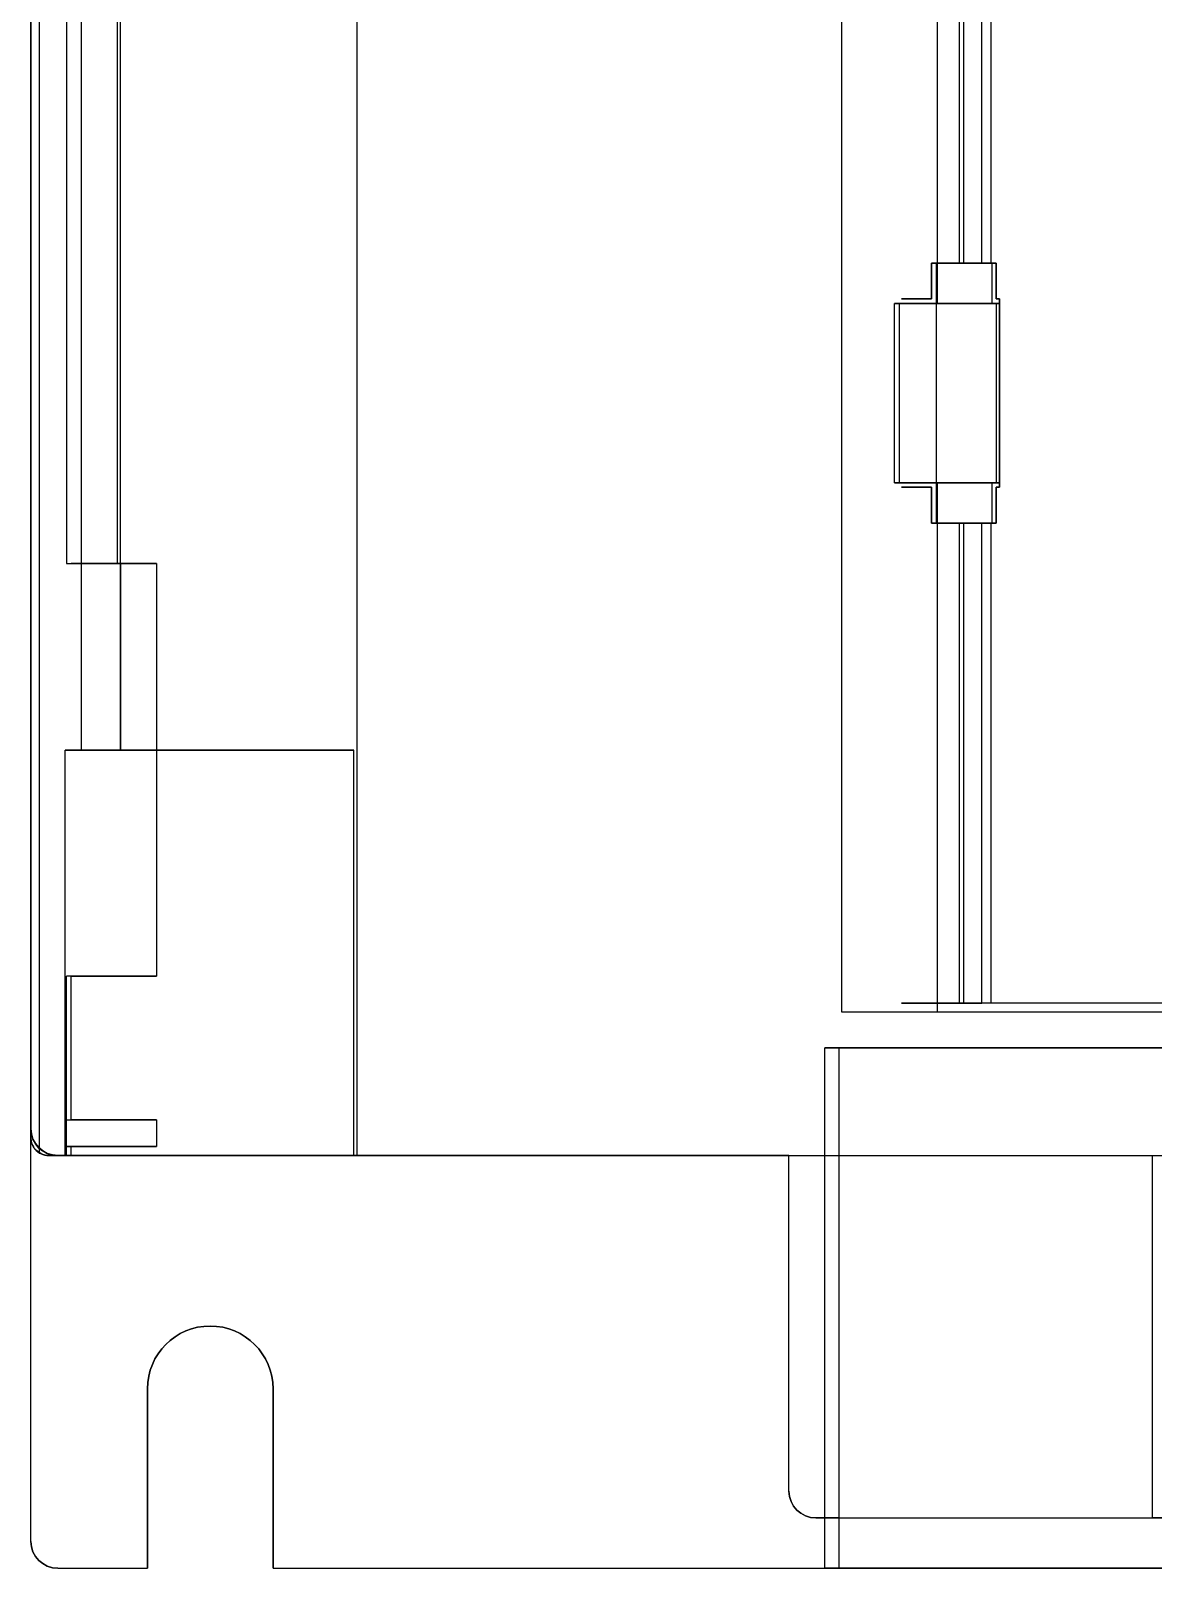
# Model space of a CAD drawing. Header units: inches. Extents: x 0 to 92454, y -34894 to 11.
# Drawn here: x 0 to 2.463, y 0.075 to 3.449 of the extents above; entities that cross this region are included whole.
import ezdxf

# ---------------------------------------------------------------- set-up
doc = ezdxf.new("R2010")
doc.units = ezdxf.units.IN
doc.header["$MEASUREMENT"] = 0

# ---------------------------------------------------------------- blocks, each defined once
blk = doc.blocks.new('2023_07_21_11_46_31_0481')
at = {"color": 7, "extrusion": (0, 0, -1)}
for p, q in [((0.005, 3.4), (0.005, 271.4)), ((0.002, 25.846, 127.54), (0.002, 248.954, 127.54)), ((0, 248.4, 100), (0, 26.4, 100)), ((0.005, 248.395, 100), (0.005, 26.405, 100)), ((2, 134.4, 127.49), (2, 57.9, 127.49)), ((4.83, 57.9, 127.49), (4.83, 134.4, 127.49)), ((2, 57.9, 127.49), (4.83, 57.9, 127.49)), ((1.914, 24.905, 127.54), (1.914, 47.5, 127.54)), ((12, 47.5, 146.738), (18, 47.5, 146.738)), ((45.05, 4.705, 83.5), (45.05, 30.9, 83.5)), ((124.95, 30.9, 83.5), (45.05, 30.9, 83.5)), ((1, 24.905, 127.54), (1.914, 24.905, 127.54)), ((1.5, 24.9, 100), (66.1, 24.9, 100)), ((1.505, 24.905, 100), (66.1, 24.905, 100)), ((18, 24.905, 143.99), (19.72, 24.905, 143.99)), ((6.5, 11.9), (6.5, 1.9)), ((13.5, 1.9), (13.5, 11.9)), ((45.05, 4.705, 83.5), (124.95, 4.705, 83.5)), ((1.505, 1.9), (6.5, 1.9)), ((13.5, 1.9), (156.5, 1.9))]:
    blk.add_line(p, q, dxfattribs=at)
at = {"color": 7, "extrusion": (-1, 0, 0)}
for p, q in [((0.005, 3.4), (0.005, 271.4)), ((0, 248.4, 100), (0, 26.4, 100)), ((0, 26.4, 127.5), (0, 248.4, 127.5)), ((0.005, 248.395, 100), (0.005, 26.405, 100)), ((52, 74.65, 145), (52, 95.15, 145)), ((52, 74.65, 143), (52, 95.15, 143)), ((50.45, 74.65, 149.312), (50.45, 74.65, 147.688)), ((50.45, 74.65, 147.688), (50.45, 72.4, 147.688)), ((50.45, 74.65, 149.312), (50.45, 72.4, 149.312)), ((52, 74.65, 143), (52, 74.65, 145)), ((53.8, 74.65, 151.828), (53.8, 72.65, 151.828)), ((53.8, 74.65, 151.828), (53.8, 74.65, 142)), ((53.8, 72.65, 142), (53.8, 74.65, 142)), ((48.4, 72.4, 149.95), (48.4, 62.4, 149.95)), ((48.4, 72.4, 149.95), (48.4, 72.4, 146.5)), ((48.4, 72.4, 146.5), (48.4, 62.4, 146.5)), ((50.45, 72.4, 149.312), (50.45, 72.4, 147.688)), ((53.8, 72.65, 142), (53.8, 72.65, 151.828)), ((53.982, 72.65, 151.913), (53.982, 62.15, 151.913)), ((53.982, 72.65, 151.913), (53.982, 72.65, 142)), ((53.982, 72.4, 142), (53.982, 72.65, 142)), ((53.982, 72.4, 151.818), (53.982, 72.4, 142)), ((53.982, 62.4, 151.818), (53.982, 72.4, 151.818)), ((48.4, 62.4, 146.5), (48.4, 62.4, 149.95)), ((50.45, 62.4, 149.312), (50.45, 60.15, 149.312)), ((50.45, 62.4, 147.688), (50.45, 62.4, 149.312)), ((50.45, 62.4, 147.688), (50.45, 60.15, 147.688)), ((53.8, 62.15, 151.828), (53.8, 62.15, 142)), ((53.8, 60.15, 142), (53.8, 62.15, 142)), ((53.8, 62.15, 151.828), (53.8, 60.15, 151.828)), ((53.982, 62.4, 142), (53.982, 62.4, 151.818)), ((53.982, 62.15, 142), (53.982, 62.4, 142)), ((53.982, 62.15, 142), (53.982, 62.15, 151.913)), ((50.45, 60.15, 147.688), (50.45, 60.15, 149.312)), ((52, 60.15, 145), (52, 60.15, 143)), ((52, 33.4, 143), (52, 60.15, 143)), ((52, 33.4, 145), (52, 60.15, 145)), ((53.8, 60.15, 142), (53.8, 60.15, 151.828)), ((18, 24.905, 149.99), (18, 47.5, 149.99)), ((18, 47.5, 149.99), (18, 47.5, 146.738)), ((52, 33.4, 145), (52, 33.4, 143)), ((0, 26.4, 100), (0, 26.4, 127.5)), ((0.005, 3.4, 10), (0.005, 26.405, 10)), ((0.005, 26.405, 10), (0.005, 26.405, 100)), ((18, 24.905, 149.99), (18, 24.905, 143.99)), ((42.25, 24.905, 10), (42.25, 24.905, 85.5)), ((42.25, 6.205, 10), (42.25, 24.905, 10)), ((42.25, 6.205, 85.5), (42.25, 24.905, 85.5)), ((62.5, 4.705, 87.4), (62.5, 24.905, 87.4)), ((62.5, 24.905, 85.5), (62.5, 24.905, 87.4)), ((62.5, 4.705, 85.5), (62.5, 24.905, 85.5)), ((13.5, 1.9), (13.5, 11.9)), ((13.5, 11.9, 10), (13.5, 1.9, 10)), ((13.5, 11.9), (13.5, 11.9, 10)), ((42.25, 6.205, 85.5), (42.25, 6.205, 10)), ((62.5, 4.705, 87.4), (62.5, 4.705, 85.5)), ((0.005, 3.4, 10), (0.005, 3.4)), ((13.5, 1.9, 10), (13.5, 1.9))]:
    blk.add_line(p, q, dxfattribs=at)
at = {"color": 7, "extrusion": (-0.999391, 0, 0.034899)}
for p, q in [((0.495, 25.042, 141.663), (0.495, 249.758, 141.663)), ((0.002, 25.846, 127.54), (0.002, 248.954, 127.54)), ((1.914, 47.5, 127.54), (1.913, 47.5, 127.5)), ((19.48, 24.9, 137.123), (18.988, 24.9, 123.018)), ((20, 24.9, 152), (19.48, 24.9, 137.123)), ((20, 24.905, 151.99), (19.72, 24.905, 143.99))]:
    blk.add_line(p, q, dxfattribs=at)
at = {"color": 7}
for p, q in [((0.495, 25.042, 141.663), (0.495, 249.758, 141.663)), ((18.196, 24.9, 115.212), (18.196, 249.9, 115.212)), ((0, 26.4, 127.5), (0, 248.4, 127.5)), ((45.2, 32.9, 152), (45.2, 241.9, 152)), ((2.824, 47.5, 141.669), (2.824, 227.3, 141.669)), ((2.824, 47.5, 141.669), (2.824, 227.3, 141.669)), ((5, 47.5, 139.473), (5, 227.3, 139.473)), ((50.533, 72.4, 142), (50.533, 97.4, 142)), ((51.739, 95.15, 151.7), (51.739, 74.65, 151.7)), ((51.739, 95.15, 151.7), (51.739, 74.65, 151.7)), ((51.746, 74.65, 151.7), (51.746, 95.15, 151.7)), ((51.746, 74.65, 151.7), (51.746, 95.15, 151.7)), ((52, 74.65, 145), (52, 95.15, 145)), ((53, 74.65, 142), (53, 95.15, 142)), ((53.525, 74.65, 151.7), (53.525, 95.15, 151.7)), ((50.2, 74.65, 145.443), (50.2, 72.65, 145.443)), ((50.2, 72.65, 151.257), (50.2, 74.65, 151.257)), ((50.45, 74.65, 147.688), (50.45, 72.4, 147.688)), ((50.45, 74.65, 149.312), (50.45, 72.4, 149.312)), ((51.746, 74.65, 151.7), (53.525, 74.65, 151.7)), ((53.8, 74.65, 142), (53, 74.65, 142)), ((53.55, 74.65, 147.688), (53.55, 72.4, 147.688)), ((53.55, 74.65, 149.312), (53.55, 72.4, 149.312)), ((53.8, 72.65, 142), (53.8, 74.65, 142)), ((48.4, 72.4, 146.5), (48.133, 72.4, 146.5)), ((48.133, 62.4, 146.5), (48.133, 72.4, 146.5)), ((48.4, 72.4, 146.5), (48.4, 62.4, 146.5)), ((53.8, 72.4, 152), (50.45, 72.4, 152)), ((50.45, 72.4, 152), (50.45, 62.4, 152)), ((50.533, 72.4, 142), (53.982, 72.4, 142)), ((53.982, 72.65, 142), (53.8, 72.65, 142)), ((53.8, 72.4, 152), (53.8, 62.4, 152)), ((53.982, 72.4, 142), (53.982, 72.65, 142)), ((48.133, 62.4, 146.5), (48.4, 62.4, 146.5)), ((50.2, 60.15, 151.257), (50.2, 62.15, 151.257)), ((50.2, 62.15, 145.443), (50.2, 60.15, 145.443)), ((50.45, 62.4, 147.688), (50.45, 60.15, 147.688)), ((50.45, 62.4, 149.312), (50.45, 60.15, 149.312)), ((50.45, 62.4, 152), (53.8, 62.4, 152)), ((53.982, 62.4, 142), (50.533, 62.4, 142)), ((50.533, 32.9, 142), (50.533, 62.4, 142)), ((53.55, 62.4, 147.688), (53.55, 60.15, 147.688)), ((53.55, 62.4, 149.312), (53.55, 60.15, 149.312)), ((53.8, 60.15, 142), (53.8, 62.15, 142)), ((53.8, 62.15, 142), (53.982, 62.15, 142)), ((53.982, 62.15, 142), (53.982, 62.4, 142)), ((51.739, 60.15, 151.7), (51.739, 33.4, 151.7)), ((51.739, 60.15, 151.7), (51.739, 33.4, 151.7)), ((51.746, 33.4, 151.7), (51.746, 60.15, 151.7)), ((53.525, 60.15, 151.7), (51.746, 60.15, 151.7)), ((51.746, 33.4, 151.7), (51.746, 60.15, 151.7)), ((52, 33.4, 145), (52, 60.15, 145)), ((53, 33.4, 142), (53, 60.15, 142)), ((53, 60.15, 142), (53.8, 60.15, 142)), ((53.525, 33.4, 151.7), (53.525, 60.15, 151.7)), ((5, 57.9, 127.5), (5, 47.5, 127.5)), ((5, 57.9, 127.5), (7, 57.9, 127.5)), ((7, 57.9, 127.5), (7, 34.9, 127.5)), ((7, 57.9, 107.476), (7, 34.9, 107.476)), ((5, 47.5, 127.5), (1.913, 47.5, 127.5)), ((18, 24.905, 149.99), (18, 47.5, 149.99)), ((2, 26.9, 127.5), (2, 34.9, 127.5)), ((7, 34.9, 127.5), (2, 34.9, 127.5)), ((2.249, 26.9, 113.24), (2.249, 34.9, 113.24)), ((170, 32.9, 152), (45.2, 32.9, 152)), ((168.5, 32.9, 142), (50.533, 32.9, 142)), ((53.525, 33.4, 151.7), (51.746, 33.4, 151.7)), ((168.5, 33.4, 142), (53, 33.4, 142)), ((169.641, 33.4, 152), (54.168, 33.4, 152)), ((44.25, 4.705, 82.7), (44.25, 30.9, 82.7)), ((44.25, 1.9, 2.8), (44.25, 30.9, 2.8)), ((45.05, 4.705, 83.5), (45.05, 30.9, 83.5)), ((45.05, 1.9, 2), (45.05, 30.9, 2)), ((45.05, 30.9, 2), (124.95, 30.9, 2)), ((45.05, 1.9, 2), (45.05, 30.9, 2)), ((2, 25.4, 127.5), (2, 26.9, 127.5)), ((2, 25.4, 127.5), (2, 26.9, 127.5)), ((7, 26.9, 112.5), (7, 25.4, 112.5)), ((7, 26.9, 107.476), (7, 25.4, 107.476)), ((0, 26.4, 100), (0, 26.4, 127.5)), ((0.005, 3.4, 10), (0.005, 26.405, 10)), ((0.005, 26.405, 10), (0.005, 26.405, 100)), ((1, 24.905, 142.526), (1, 24.905, 127.54)), ((2, 24.9, 127.5), (1.5, 24.9, 127.5)), ((1.5, 24.9, 100), (1.5, 24.9, 127.5)), ((42.25, 24.905, 10), (1.505, 24.905, 10)), ((1.505, 24.905, 10), (1.505, 24.905, 100)), ((2, 24.9, 127.5), (2, 25.4, 127.5)), ((2.249, 24.9, 113.24), (2.249, 25.4, 113.24)), ((9.49, 24.9, 107.345), (8.248, 24.9, 107.345)), ((20, 24.905, 151.99), (18, 24.905, 151.99)), ((20, 24.9, 152), (168.5, 24.9, 152)), ((42.25, 24.905, 85.5), (62.5, 24.905, 85.5)), ((42.25, 6.205, 85.5), (42.25, 24.905, 85.5)), ((42.25, 6.205, 10), (42.25, 24.905, 10)), ((62.5, 24.905, 87.4), (107.5, 24.905, 87.4)), ((62.5, 4.705, 87.4), (62.5, 24.905, 87.4)), ((62.5, 4.705, 85.5), (62.5, 24.905, 85.5)), ((6.5, 1.9, 10), (6.5, 11.9, 10)), ((6.5, 11.9), (6.5, 11.9, 10)), ((13.5, 11.9, 10), (13.5, 1.9, 10)), ((13.5, 11.9), (13.5, 11.9, 10)), ((42.25, 6.205, 85.5), (42.25, 6.205, 10)), ((43.75, 4.705, 85.5), (62.5, 4.705, 85.5)), ((43.75, 4.705, 85.5), (43.75, 4.705, 10)), ((44.25, 4.705, 10), (43.75, 4.705, 10)), ((44.25, 1.9, 10), (44.25, 4.705, 10)), ((64.2, 4.705, 87.4), (62.5, 4.705, 87.4)), ((0.005, 3.4, 10), (0.005, 3.4)), ((1.505, 1.9, 10), (6.5, 1.9, 10)), ((1.505, 1.9, 10), (1.505, 1.9)), ((13.5, 1.9, 10), (44.25, 1.9, 10)), ((124.95, 1.9, 2), (45.05, 1.9, 2))]:
    blk.add_line(p, q, dxfattribs=at)
at = {"color": 7, "extrusion": (-0.994891, 0, 0.100955)}
for p, q in [((18.196, 24.9, 115.212), (18.196, 249.9, 115.212)), ((18.988, 24.9, 123.018), (18.196, 24.9, 115.212))]:
    blk.add_line(p, q, dxfattribs=at)
at = {"color": 7, "extrusion": (0.882353, 0, 0.470588)}
for p, q in [((45.2, 32.9, 152), (45.2, 241.9, 152)), ((50.533, 72.4, 142), (50.533, 97.4, 142)), ((48.133, 62.4, 146.5), (48.133, 72.4, 146.5)), ((48.133, 72.4, 146.5), (50.533, 72.4, 142)), ((50.533, 62.4, 142), (48.133, 62.4, 146.5)), ((50.533, 32.9, 142), (50.533, 62.4, 142)), ((50.533, 32.9, 142), (45.2, 32.9, 152))]:
    blk.add_line(p, q, dxfattribs=at)
at = {"color": 7, "extrusion": (1, 0, 0)}
for p, q in [((5, 47.5, 139.473), (5, 227.3, 139.473)), ((5, 57.9, 127.49), (5, 216.9, 127.49)), ((50.2, 74.65, 145.443), (50.2, 72.65, 145.443)), ((50.2, 74.65, 145.443), (50.2, 74.65, 151.257)), ((50.2, 72.65, 151.257), (50.2, 74.65, 151.257)), ((50.2, 72.65, 151.257), (50.2, 72.65, 145.443)), ((50.2, 62.15, 145.443), (50.2, 62.15, 151.257)), ((50.2, 60.15, 151.257), (50.2, 62.15, 151.257)), ((50.2, 62.15, 145.443), (50.2, 60.15, 145.443)), ((50.2, 60.15, 151.257), (50.2, 60.15, 145.443)), ((5, 57.9, 127.49), (5, 57.9, 127.5)), ((5, 57.9, 127.5), (5, 47.5, 127.5)), ((7, 57.9, 107.476), (7, 34.9, 107.476)), ((7, 57.9, 107.476), (7, 57.9, 127.5)), ((7, 57.9, 127.5), (7, 34.9, 127.5)), ((5, 47.5, 127.5), (5, 47.5, 139.473)), ((12, 47.5, 145.738), (12, 47.5, 146.738)), ((7, 34.9, 107.476), (7, 34.9, 127.5)), ((44.25, 1.9, 2.8), (44.25, 30.9, 2.8)), ((44.25, 30.9, 82.7), (44.25, 30.9, 2.8)), ((44.25, 4.705, 82.7), (44.25, 30.9, 82.7)), ((7, 26.9, 107.476), (7, 25.4, 107.476)), ((7, 26.9, 112.5), (7, 26.9, 107.476)), ((7, 26.9, 112.5), (7, 25.4, 112.5)), ((7, 25.4, 112.5), (7, 25.4, 107.476)), ((6.5, 11.9), (6.5, 1.9)), ((6.5, 11.9), (6.5, 11.9, 10)), ((6.5, 1.9, 10), (6.5, 11.9, 10)), ((44.25, 4.705, 10), (44.25, 4.705, 82.7)), ((44.25, 1.9, 10), (44.25, 4.705, 10)), ((6.5, 1.9), (6.5, 1.9, 10)), ((44.25, 1.9, 2.8), (44.25, 1.9, 10))]:
    blk.add_line(p, q, dxfattribs=at)
at = {"color": 7, "extrusion": (5.86812e-08, 0, -1)}
for p, q in [((5, 57.9, 127.49), (5, 216.9, 127.49)), ((4.83, 57.9, 127.49), (4.83, 134.4, 127.49)), ((4.83, 57.9, 127.49), (5, 57.9, 127.49))]:
    blk.add_line(p, q, dxfattribs=at)
at = {"color": 7, "extrusion": (0.999848, 0, 0.017452)}
for p, q in [((2, 134.4, 127.49), (2, 57.9, 127.49)), ((2, 57.9, 127.49), (2.249, 57.9, 113.24)), ((2.249, 34.9, 113.24), (2, 34.9, 127.5)), ((2, 26.9, 127.5), (2, 34.9, 127.5)), ((2.249, 26.9, 113.24), (2.249, 34.9, 113.24)), ((2, 26.9, 127.5), (2.249, 26.9, 113.24)), ((2.249, 25.4, 113.24), (2, 25.4, 127.5)), ((2, 24.9, 127.5), (2, 25.4, 127.5)), ((2.249, 24.9, 113.24), (2, 24.9, 127.5)), ((2.249, 24.9, 113.24), (2.249, 25.4, 113.24))]:
    blk.add_line(p, q, dxfattribs=at)
at = {"color": 7, "extrusion": (-0.707107, 0, -0.707107)}
for p, q in [((52, 74.65, 143), (52, 95.15, 143)), ((53, 74.65, 142), (53, 95.15, 142)), ((53, 74.65, 142), (52, 74.65, 143)), ((52, 60.15, 143), (53, 60.15, 142)), ((52, 33.4, 143), (52, 60.15, 143)), ((53, 33.4, 142), (53, 60.15, 142)), ((52, 33.4, 143), (53, 33.4, 142))]:
    blk.add_line(p, q, dxfattribs=at)
at = {"color": 7, "extrusion": (-0.422618, 0, 0.906308)}
for p, q in [((53.525, 74.65, 151.7), (53.525, 95.15, 151.7)), ((53.525, 74.65, 151.7), (53.8, 74.65, 151.828)), ((53.8, 74.65, 151.828), (53.8, 72.65, 151.828)), ((53.8, 72.65, 151.828), (53.982, 72.65, 151.913)), ((53.982, 72.65, 151.913), (53.982, 62.15, 151.913)), ((53.982, 62.15, 151.913), (53.8, 62.15, 151.828)), ((53.8, 62.15, 151.828), (53.8, 60.15, 151.828)), ((53.8, 60.15, 151.828), (53.525, 60.15, 151.7)), ((53.525, 33.4, 151.7), (53.525, 60.15, 151.7)), ((54.168, 33.4, 152), (53.525, 33.4, 151.7))]:
    blk.add_line(p, q, dxfattribs=at)
at = {"color": 7, "extrusion": (0, -1, 0)}
for p, q in [((50.2, 74.65, 145.443), (50.2, 74.65, 151.257)), ((50.45, 74.65, 149.312), (50.45, 74.65, 147.688)), ((51.746, 74.65, 151.7), (53.525, 74.65, 151.7)), ((52, 74.65, 143), (52, 74.65, 145)), ((53, 74.65, 142), (52, 74.65, 143)), ((53.8, 74.65, 142), (53, 74.65, 142)), ((53.525, 74.65, 151.7), (53.8, 74.65, 151.828)), ((53.55, 74.65, 147.688), (53.55, 74.65, 149.312)), ((53.8, 74.65, 151.828), (53.8, 74.65, 142)), ((50.2, 72.65, 151.257), (50.2, 72.65, 145.443)), ((53.982, 72.65, 142), (53.8, 72.65, 142)), ((53.8, 72.65, 151.828), (53.982, 72.65, 151.913)), ((53.8, 72.65, 142), (53.8, 72.65, 151.828)), ((53.982, 72.65, 151.913), (53.982, 72.65, 142)), ((48.133, 62.4, 146.5), (48.4, 62.4, 146.5)), ((50.533, 62.4, 142), (48.133, 62.4, 146.5)), ((48.4, 62.4, 149.95), (50.45, 62.4, 152)), ((48.4, 62.4, 146.5), (48.4, 62.4, 149.95)), ((50.45, 62.4, 152), (53.8, 62.4, 152)), ((50.45, 62.4, 147.688), (50.45, 62.4, 149.312)), ((53.982, 62.4, 142), (50.533, 62.4, 142)), ((53.55, 62.4, 149.312), (53.55, 62.4, 147.688)), ((53.8, 62.4, 152), (53.982, 62.4, 151.818)), ((53.982, 62.4, 142), (53.982, 62.4, 151.818)), ((5, 47.5, 127.5), (1.913, 47.5, 127.5)), ((1.914, 47.5, 127.54), (1.913, 47.5, 127.5)), ((1.914, 47.5, 127.54), (2.355, 47.5, 140.161)), ((5, 47.5, 127.5), (5, 47.5, 139.473)), ((12, 47.5, 145.738), (12, 47.5, 146.738)), ((12, 47.5, 146.738), (18, 47.5, 146.738)), ((18, 47.5, 149.99), (18, 47.5, 146.738)), ((7, 34.9, 127.5), (2, 34.9, 127.5)), ((2.249, 34.9, 113.24), (2, 34.9, 127.5)), ((7, 34.9, 107.476), (7, 34.9, 127.5)), ((53.525, 33.4, 151.7), (51.746, 33.4, 151.7)), ((52, 33.4, 145), (52, 33.4, 143)), ((52, 33.4, 143), (53, 33.4, 142)), ((168.5, 33.4, 142), (53, 33.4, 142)), ((54.168, 33.4, 152), (53.525, 33.4, 151.7)), ((169.641, 33.4, 152), (54.168, 33.4, 152)), ((44.25, 30.9, 82.7), (44.25, 30.9, 2.8)), ((124.95, 30.9, 83.5), (45.05, 30.9, 83.5)), ((45.05, 30.9, 2), (124.95, 30.9, 2)), ((1, 24.905, 142.526), (1, 24.905, 127.54)), ((1, 24.905, 127.54), (1.914, 24.905, 127.54)), ((2, 24.9, 127.5), (1.5, 24.9, 127.5)), ((1.5, 24.9, 100), (1.5, 24.9, 127.5)), ((1.5, 24.9, 100), (66.1, 24.9, 100)), ((1.505, 24.905, 100), (66.1, 24.905, 100)), ((1.505, 24.905, 10), (1.505, 24.905, 100)), ((42.25, 24.905, 10), (1.505, 24.905, 10)), ((1.914, 24.905, 127.54), (2.382, 24.905, 140.939)), ((2.249, 25.4, 113.24), (2, 25.4, 127.5)), ((2.249, 24.9, 113.24), (2, 24.9, 127.5)), ((7, 25.4, 112.5), (7, 25.4, 107.476)), ((9.49, 24.9, 107.345), (8.248, 24.9, 107.345)), ((20, 24.905, 151.99), (18, 24.905, 151.99)), ((18, 24.905, 149.99), (18, 24.905, 143.99)), ((18, 24.905, 143.99), (19.72, 24.905, 143.99)), ((18.988, 24.9, 123.018), (18.196, 24.9, 115.212)), ((19.48, 24.9, 137.123), (18.988, 24.9, 123.018)), ((20, 24.9, 152), (19.48, 24.9, 137.123)), ((20, 24.905, 151.99), (19.72, 24.905, 143.99)), ((20, 24.9, 152), (168.5, 24.9, 152)), ((42.25, 24.905, 10), (42.25, 24.905, 85.5)), ((42.25, 24.905, 85.5), (62.5, 24.905, 85.5)), ((62.5, 24.905, 85.5), (62.5, 24.905, 87.4)), ((62.5, 24.905, 87.4), (107.5, 24.905, 87.4)), ((43.75, 4.705, 85.5), (62.5, 4.705, 85.5)), ((43.75, 4.705, 85.5), (43.75, 4.705, 10)), ((44.25, 4.705, 10), (43.75, 4.705, 10)), ((44.25, 4.705, 10), (44.25, 4.705, 82.7)), ((45.05, 4.705, 83.5), (124.95, 4.705, 83.5)), ((64.2, 4.705, 87.4), (62.5, 4.705, 87.4)), ((62.5, 4.705, 87.4), (62.5, 4.705, 85.5)), ((1.505, 1.9, 10), (6.5, 1.9, 10)), ((1.505, 1.9, 10), (1.505, 1.9)), ((1.505, 1.9), (6.5, 1.9)), ((6.5, 1.9), (6.5, 1.9, 10)), ((13.5, 1.9, 10), (44.25, 1.9, 10)), ((13.5, 1.9, 10), (13.5, 1.9)), ((13.5, 1.9), (156.5, 1.9)), ((44.25, 1.9, 2.8), (44.25, 1.9, 10)), ((124.95, 1.9, 2), (45.05, 1.9, 2))]:
    blk.add_line(p, q, dxfattribs=at)
at = {"color": 7, "extrusion": (1, 4.78098e-30, -1.04538e-44)}
for p, q in [((53.55, 74.65, 147.688), (53.55, 74.65, 149.312)), ((53.55, 74.65, 149.312), (53.55, 72.4, 149.312)), ((53.55, 74.65, 147.688), (53.55, 72.4, 147.688)), ((53.55, 72.4, 147.688), (53.55, 72.4, 149.312)), ((53.55, 62.4, 147.688), (53.55, 60.15, 147.688)), ((53.55, 62.4, 149.312), (53.55, 62.4, 147.688)), ((53.55, 62.4, 149.312), (53.55, 60.15, 149.312)), ((53.55, 60.15, 149.312), (53.55, 60.15, 147.688))]:
    blk.add_line(p, q, dxfattribs=at)
at = {"color": 7, "extrusion": (0, 1, 0)}
for p, q in [((48.133, 72.4, 146.5), (50.533, 72.4, 142)), ((48.4, 72.4, 146.5), (48.133, 72.4, 146.5)), ((48.4, 72.4, 149.95), (48.4, 72.4, 146.5)), ((50.45, 72.4, 152), (48.4, 72.4, 149.95)), ((53.8, 72.4, 152), (50.45, 72.4, 152)), ((50.45, 72.4, 149.312), (50.45, 72.4, 147.688)), ((50.533, 72.4, 142), (53.982, 72.4, 142)), ((53.55, 72.4, 147.688), (53.55, 72.4, 149.312)), ((53.982, 72.4, 151.818), (53.8, 72.4, 152)), ((53.982, 72.4, 151.818), (53.982, 72.4, 142)), ((50.2, 62.15, 145.443), (50.2, 62.15, 151.257)), ((53.8, 62.15, 142), (53.982, 62.15, 142)), ((53.8, 62.15, 151.828), (53.8, 62.15, 142)), ((53.982, 62.15, 151.913), (53.8, 62.15, 151.828)), ((53.982, 62.15, 142), (53.982, 62.15, 151.913)), ((50.2, 60.15, 151.257), (50.2, 60.15, 145.443)), ((50.45, 60.15, 147.688), (50.45, 60.15, 149.312)), ((53.525, 60.15, 151.7), (51.746, 60.15, 151.7)), ((52, 60.15, 143), (53, 60.15, 142)), ((52, 60.15, 145), (52, 60.15, 143)), ((53, 60.15, 142), (53.8, 60.15, 142)), ((53.8, 60.15, 151.828), (53.525, 60.15, 151.7)), ((53.55, 60.15, 149.312), (53.55, 60.15, 147.688)), ((53.8, 60.15, 142), (53.8, 60.15, 151.828)), ((2, 57.9, 127.49), (4.83, 57.9, 127.49)), ((2, 57.9, 127.49), (2.249, 57.9, 113.24)), ((4.83, 57.9, 127.49), (5, 57.9, 127.49)), ((5, 57.9, 127.49), (5, 57.9, 127.5)), ((5, 57.9, 127.5), (7, 57.9, 127.5)), ((7, 57.9, 107.476), (7, 57.9, 127.5)), ((50.533, 32.9, 142), (45.2, 32.9, 152)), ((170, 32.9, 152), (45.2, 32.9, 152)), ((168.5, 32.9, 142), (50.533, 32.9, 142)), ((2, 26.9, 127.5), (2.249, 26.9, 113.24)), ((7, 26.9, 112.5), (7, 26.9, 107.476))]:
    blk.add_line(p, q, dxfattribs=at)
at = {"color": 7, "extrusion": (-0.707107, 0, 0.707107)}
for p, q in [((50.45, 72.4, 152), (48.4, 72.4, 149.95)), ((48.4, 72.4, 149.95), (48.4, 62.4, 149.95)), ((50.45, 72.4, 152), (50.45, 62.4, 152)), ((48.4, 62.4, 149.95), (50.45, 62.4, 152))]:
    blk.add_line(p, q, dxfattribs=at)
at = {"color": 7, "extrusion": (0.707107, 0, 0.707107)}
for p, q in [((53.982, 72.4, 151.818), (53.8, 72.4, 152)), ((53.8, 72.4, 152), (53.8, 62.4, 152)), ((53.982, 62.4, 151.818), (53.982, 72.4, 151.818)), ((53.8, 62.4, 152), (53.982, 62.4, 151.818))]:
    blk.add_line(p, q, dxfattribs=at)
at = {"color": 7, "extrusion": (0.999391, 0, -0.034899)}
for p, q in [((1.914, 47.5, 127.54), (2.355, 47.5, 140.161)), ((1.914, 24.905, 127.54), (1.914, 47.5, 127.54)), ((1.914, 24.905, 127.54), (2.382, 24.905, 140.939))]:
    blk.add_line(p, q, dxfattribs=at)
at = {"color": 7, "extrusion": (0, 1, 0)}
for centre, radius, start, end in [((-51.87, 148.35, 74.65), 3.352, 267.77098, 299.87001), ((-51.87, 148.35, 74.65), 3.352, 60.12999, 87.77098), ((-51.87, 148.35, 74.65), 3.352, 87.77098, 87.88919), ((-51.87, 148.35, 72.65), 3.352, 299.87001, 60.12999), ((-52, 148.5, 72.4), 1.75, 207.66045, 332.33955), ((-52, 148.5, 72.4), 1.75, 27.66045, 152.33955), ((-51.87, 148.35, 62.15), 3.352, 299.87001, 60.12999), ((-52, 148.5, 62.4), 1.75, 207.66045, 332.33955), ((-52, 148.5, 62.4), 1.75, 27.66045, 152.33955), ((-51.87, 148.35, 60.15), 3.352, 267.77098, 299.87001), ((-51.87, 148.35, 60.15), 3.352, 60.12999, 87.77098), ((-52, 148.5, 60.15), 1.75, 27.66045, 152.33955), ((-52, 148.5, 60.15), 1.75, 207.66045, 332.33955), ((-52, 148.5, 60.15), 1.75, 207.66045, 332.33955), ((-52, 148.5, 60.15), 1.75, 27.66045, 152.33955), ((-51.87, 148.35, 60.15), 3.352, 87.77098, 87.88919), ((-8.248, 113.345, 57.9), 6, 282.00509, 359), ((-5.353, 140.056, 47.5), 3, 2, 32.52996), ((-18, 131.99, 47.5), 18, 32.52996, 90), ((-18, 131.99, 47.5), 15, 29.92643, 66.42182), ((-8.248, 113.345, 34.9), 6, 282.00509, 359), ((-51.87, 148.35, 33.4), 3.352, 267.77098, 87.77098), ((-51.87, 148.35, 33.4), 3.352, 87.77098, 87.88919), ((18, 112.5, 26.9), 25, 143.1301, 180), ((18, 112.5, 26.9), 25, 143.1301, 180), ((-8.248, 113.345, 26.9), 6, 282.00509, 359), ((-18, 131.99, 24.905), 20, 31.78833, 90), ((18, 112.5, 25.4), 25, 143.1301, 180), ((-8.248, 113.345, 25.4), 6, 282.00509, 359), ((-8.248, 113.345, 24.9), 6, 270, 359), ((-18, 131.99, 24.905), 18, 29.81367, 90), ((-9.49, 116.095, 24.9), 8.75, 185.79416, 270), ((-45.05, 82.7, 4.705), 0.8, 360, 90), ((-45.05, 2.8, 1.9), 0.8, 270, 360)]:
    blk.add_arc(centre, radius, start, end, dxfattribs=at)
at = {"color": 7, "extrusion": (0, -1, 0)}
for centre, radius, start, end in [((51.87, 148.35, -74.65), 3.352, 92.22902, 119.87001), ((51.87, 148.35, -74.65), 3.352, 240.12999, 272.22902), ((52, 148.5, -74.65), 1.75, 207.66045, 332.33955), ((52, 148.5, -74.65), 1.75, 27.66045, 152.33955), ((52, 148.5, -74.65), 1.75, 207.66045, 332.33955), ((52, 148.5, -74.65), 1.75, 27.66045, 152.33955), ((51.87, 148.35, -74.65), 3.352, 92.11081, 92.22902), ((51.87, 148.35, -72.65), 3.352, 119.87001, 240.12999), ((52, 148.5, -72.4), 1.75, 207.66045, 332.33955), ((52, 148.5, -72.4), 1.75, 27.66045, 152.33955), ((51.87, 148.35, -62.15), 3.352, 119.87001, 240.12999), ((52, 148.5, -62.4), 1.75, 27.66045, 152.33955), ((52, 148.5, -62.4), 1.75, 207.66045, 332.33955), ((51.87, 148.35, -60.15), 3.352, 92.22902, 119.87001), ((51.87, 148.35, -60.15), 3.352, 240.12999, 272.22902), ((51.87, 148.35, -60.15), 3.352, 92.11081, 92.22902), ((8.248, 113.345, -57.9), 6, 181, 257.99491), ((5.353, 140.056, -47.5), 3, 147.47004, 178), ((18, 131.99, -47.5), 18, 90, 147.47004), ((18, 131.99, -47.5), 15, 113.57818, 150.07357), ((8.248, 113.345, -34.9), 6, 181, 257.99491), ((51.87, 148.35, -33.4), 3.352, 92.22902, 272.22902), ((51.87, 148.35, -33.4), 3.352, 92.11081, 92.22902), ((45.05, 82.7, -30.9), 0.8, 90, 180), ((45.05, 2.8, -30.9), 0.8, 180, 270), ((45.05, 82.7, -30.9), 0.8, 90, 180), ((45.05, 2.8, -30.9), 0.8, 180, 270), ((8.248, 113.345, -26.9), 6, 181, 257.99491), ((18, 131.99, -24.905), 20, 90, 148.21167), ((-18, 112.5, -25.4), 25, 0, 36.8699), ((8.248, 113.345, -25.4), 6, 181, 257.99491), ((8.248, 113.345, -24.9), 6, 181, 270), ((18, 131.99, -24.905), 18, 90, 150.18633), ((9.49, 116.095, -24.9), 8.75, 270, 354.20584), ((45.05, 82.7, -4.705), 0.8, 90, 180), ((45.05, 2.8, -1.9), 0.8, 180, 270)]:
    blk.add_arc(centre, radius, start, end, dxfattribs=at)
at = {"color": 7, "extrusion": (0, 0, -1)}
for centre, radius, start, end in [((-1.5, 26.4, -100), 1.5, 270, 0), ((-1.5, 26.4, -127.5), 1.5, 270, 0), ((-1, 25.905, -127.54), 1, 270, 356.61555), ((-1, 25.905, -127.54), 1, 270, 356.61555), ((-1.505, 26.405, -100), 1.5, 270, 0), ((-1.505, 26.405, -10), 1.5, 270, 0), ((-10, 11.9, -10), 3.5, 0, 180), ((-10, 11.9), 3.5, 0, 180), ((-43.75, 6.205, -10), 1.5, 270, 0), ((-43.75, 6.205, -85.5), 1.5, 270, 0), ((-1.505, 3.4), 1.5, 270, 0), ((-1.505, 3.4), 1.5, 270, 0), ((-1.505, 3.4, -10), 1.5, 270, 0)]:
    blk.add_arc(centre, radius, start, end, dxfattribs=at)
at = {"color": 7}
for centre, radius, start, end in [((1.5, 26.4, 127.5), 1.5, 180, 270), ((1.5, 26.4, 100), 1.5, 180, 270), ((1.505, 26.405, 10), 1.5, 180, 270), ((1.505, 26.405, 100), 1.5, 180, 270), ((10, 11.9, 10), 3.5, 0, 180), ((10, 11.9), 3.5, 0, 180), ((43.75, 6.205, 85.5), 1.5, 180, 270), ((43.75, 6.205, 10), 1.5, 180, 270), ((1.505, 3.4, 10), 1.5, 180, 270)]:
    blk.add_arc(centre, radius, start, end, dxfattribs=at)
at = {"color": 7, "extrusion": (-0.999391, 0, 0.034899)}
blk.add_ellipse((1, 25.905, 156.126), major_axis=(-1, 0, -28.636), ratio=0.034899, start_param=0.05907, end_param=1.041346, dxfattribs=at)
blk.add_ellipse((1, 25.905, 156.126), major_axis=(-1, 0, -28.636), ratio=0.034899, start_param=0.05907, end_param=1.041346, dxfattribs=at)
at = {"color": 7}
blk.add_open_spline([(0.495, 25.042, 141.663), (0.521, 25.027, 141.71), (0.547, 25.013, 141.757), (0.711, 24.936, 142.049), (0.859, 24.905, 142.299), (1, 24.905, 142.526)], degree=3, knots=[-0.30966691, -0.30966691, -0.30966691, -0.30966691, -0.29427392, -0.29427392, -0.21417187, -0.21417187, -0.21417187, -0.21417187], dxfattribs=at)
blk.add_open_spline([(0.495, 25.042, 141.663), (0.521, 25.027, 141.71), (0.547, 25.013, 141.757), (0.711, 24.936, 142.049), (0.859, 24.905, 142.299), (1, 24.905, 142.526)], degree=3, knots=[-0.30966691, -0.30966691, -0.30966691, -0.30966691, -0.29427392, -0.29427392, -0.21417187, -0.21417187, -0.21417187, -0.21417187], dxfattribs=at)

msp = doc.modelspace()

# ---------------------------------------------------------------- block references
at = {"xscale": 0.03937007874015748, "yscale": 0.03937007874015748, "zscale": 0.03937007874015748}
msp.add_blockref('2023_07_21_11_46_31_0481', (0, 0), dxfattribs=at)
msp.add_blockref('2023_07_21_11_46_31_0481', (0, 0), dxfattribs=at)

doc.saveas('drawing.dxf')
